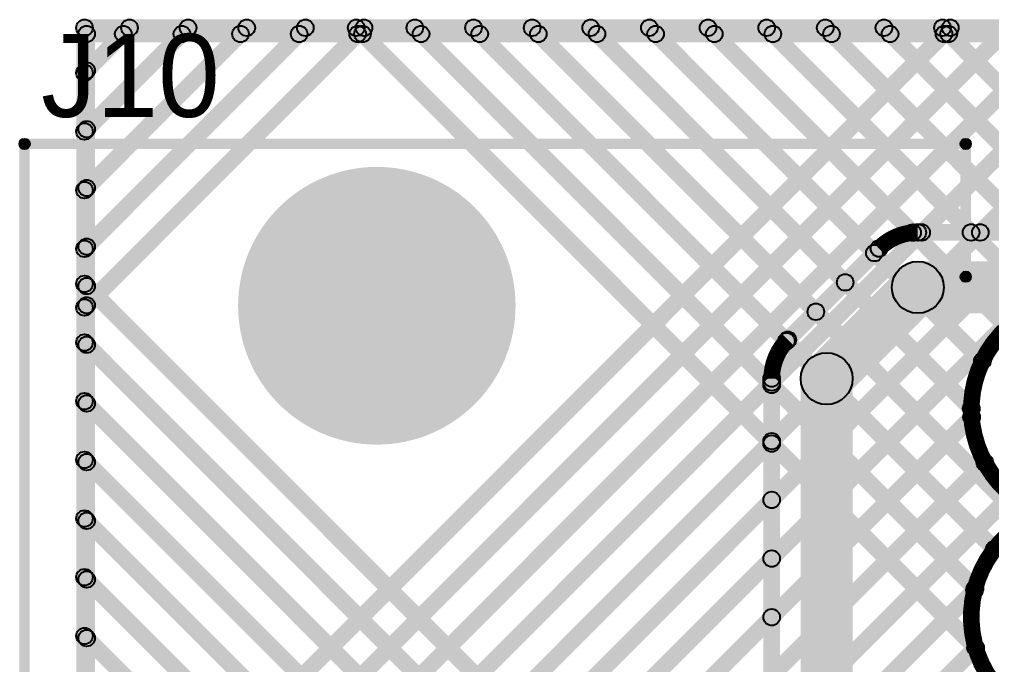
# Model space of a CAD drawing. Header units: millimetres. Extents: x 0.01 to 3.4, y 0.01 to 2.05.
# Drawn here: x 0.0066 to 0.4756, y 1.6611 to 1.972 of the extents above; entities that cross this region are included whole.
import ezdxf

# ---------------------------------------------------------------- set-up
doc = ezdxf.new("R2010")
doc.units = ezdxf.units.MM
doc.header["$MEASUREMENT"] = 0
for name, color, linetype in [('BottomLayer', 5, 'Continuous'), ('BottomSolder', 6, 'Continuous'), ('PadHoleLayer', 156, 'Continuous'), ('TopLayer', 1, 'Continuous'), ('TopOverlay', 2, 'Continuous'), ('TopSolder', 216, 'Continuous')]:
    doc.layers.add(name, color=color, linetype=linetype)

# ---------------------------------------------------------------- blocks, each defined once
blk = doc.blocks.new('0705510042_2')
at = {"layer": 'BottomSolder'}
h = blk.add_hatch(color=6, dxfattribs=at)
edge = h.paths.add_edge_path()
edge.add_arc((-0.578, 0.11792), 0.004, 0, 360)
at = {"layer": 'PadHoleLayer'}
h = blk.add_hatch(color=156, dxfattribs=at)
edge = h.paths.add_edge_path()
edge.add_arc((-0.578, 0.11792), 0.06693, 0, 360)
at = {"layer": 'TopOverlay'}
h = blk.add_hatch(color=2, dxfattribs=at)
edge = h.paths.add_edge_path()
edge.add_arc((-0.656, 0.402), 0.0025, 0, 360)
h = blk.add_hatch(color=2, dxfattribs=at)
edge = h.paths.add_edge_path()
edge.add_arc((-0.656, 0.402), 0.0025, 0, 360)
for points in [[(-0.592, 0.4045), (-0.592, 0.3995), (-0.656, 0.3995), (-0.656, 0.4045)], [(-0.6535, -0.052), (-0.6585, -0.052), (-0.6585, 0.402), (-0.6535, 0.402)], [(0.297, -0.0495), (0.297, -0.0545), (-0.656, -0.0545), (-0.656, -0.0495)]]:
    blk.add_hatch(color=2, dxfattribs=at).paths.add_polyline_path(points)
h = blk.add_hatch(color=2, dxfattribs=at)
edge = h.paths.add_edge_path()
edge.add_arc((-0.592, 0.402), 0.0025, 0, 360)
h = blk.add_hatch(color=2, dxfattribs=at)
edge = h.paths.add_edge_path()
edge.add_arc((-0.656, -0.052), 0.0025, 0, 360)
h = blk.add_hatch(color=2, dxfattribs=at)
edge = h.paths.add_edge_path()
edge.add_arc((-0.656, -0.052), 0.0025, 0, 360)
at = {"layer": 'TopSolder'}
h = blk.add_hatch(color=216, dxfattribs=at)
edge = h.paths.add_edge_path()
edge.add_arc((-0.578, 0.11792), 0.004, 0, 360)
at = {"layer": 'TopOverlay'}
for centre in [(-0.656, 0.402), (-0.656, 0.402), (-0.592, 0.402), (-0.656, -0.052), (-0.656, -0.052)]:
    blk.add_circle(centre, 0.0025, dxfattribs=at)

msp = doc.modelspace()

# ---------------------------------------------------------------- hatches: boundary and pattern name
at = {"layer": 'BottomLayer'}
h = msp.add_hatch(color=5, dxfattribs=at)
edge = h.paths.add_edge_path()
edge.add_arc((0.039, 1.965), 0.004, 0, 360)
h = msp.add_hatch(color=5, dxfattribs=at)
edge = h.paths.add_edge_path()
edge.add_arc((0.039, 1.965), 0.004, 0, 360)
for points in [[(0.04183, 1.91622), (0.03617, 1.92188), (0.08212, 1.96783), (0.08778, 1.96217)], [(0.04183, 1.88794), (0.03617, 1.8936), (0.1104, 1.96783), (0.11606, 1.96217)], [(0.04183, 1.85966), (0.03617, 1.86531), (0.13869, 1.96783), (0.14434, 1.96217)], [(0.04183, 1.94451), (0.03617, 1.95017), (0.05383, 1.96783), (0.05949, 1.96217)], [(0.04183, 1.83137), (0.03617, 1.83703), (0.16697, 1.96783), (0.17263, 1.96217)], [(0.04183, 1.49196), (0.03617, 1.49762), (0.50638, 1.96783), (0.51204, 1.96217)], [(0.04183, 1.46367), (0.03617, 1.46933), (0.53467, 1.96783), (0.54032, 1.96217)], [(0.04183, 1.52024), (0.03617, 1.5259), (0.4781, 1.96783), (0.48376, 1.96217)], [(0.04183, 1.54853), (0.03617, 1.55418), (0.44981, 1.96783), (0.45547, 1.96217)], [(0.039, 1.961), (0.039, 1.969), (0.56172, 1.969), (0.56172, 1.961)], [(0.16924, 1.96217), (0.1749, 1.96783), (0.47071, 1.67201), (0.46506, 1.66636)], [(0.19753, 1.96217), (0.20318, 1.96783), (0.47042, 1.70059), (0.46476, 1.69493)], [(0.22581, 1.96217), (0.23147, 1.96783), (0.47979, 1.71951), (0.47413, 1.71385)], [(0.25409, 1.96217), (0.25975, 1.96783), (0.49482, 1.73276), (0.48916, 1.72711)], [(0.28238, 1.96217), (0.28804, 1.96783), (0.46862, 1.78725), (0.46296, 1.78159)], [(0.31066, 1.96217), (0.31632, 1.96783), (0.47399, 1.81016), (0.46833, 1.8045)], [(0.33895, 1.96217), (0.3446, 1.96783), (0.4861, 1.82633), (0.48044, 1.82068)], [(0.36723, 1.96217), (0.37289, 1.96783), (0.50374, 1.83698), (0.49808, 1.83132)], [(0.39552, 1.96217), (0.40117, 1.96783), (0.52931, 1.83969), (0.52365, 1.83404)], [(0.4238, 1.96217), (0.42946, 1.96783), (0.57496, 1.82233), (0.5693, 1.81667)], [(0.45208, 1.96217), (0.45774, 1.96783), (0.60324, 1.82233), (0.59758, 1.81667)], [(0.043, 0.036), (0.035, 0.036), (0.035, 1.965), (0.043, 1.965)], [(0.04183, 1.43539), (0.03617, 1.44105), (0.55315, 1.95803), (0.55881, 1.95237)], [(0.04183, 1.40711), (0.03617, 1.41276), (0.54467, 1.92127), (0.55033, 1.91561)], [(0.04183, 1.37882), (0.03617, 1.38448), (0.54858, 1.89689), (0.55424, 1.89123)], [(0.03617, 1.84068), (0.04183, 1.84634), (0.47536, 1.4128), (0.46971, 1.40715)], [(0.03617, 1.8124), (0.04183, 1.81806), (0.46879, 1.3911), (0.46313, 1.38544)], [(0.03617, 1.78411), (0.04183, 1.78977), (0.4974, 1.3342), (0.49174, 1.32854)], [(0.04183, 1.35054), (0.03617, 1.35619), (0.46309, 1.78311), (0.46875, 1.77745)], [(0.03617, 1.75583), (0.04183, 1.76149), (0.4816, 1.32172), (0.47594, 1.31606)], [(0.04183, 1.32225), (0.03617, 1.32791), (0.4695, 1.76123), (0.47515, 1.75558)], [(0.04183, 1.29397), (0.03617, 1.29963), (0.48228, 1.74573), (0.48793, 1.74008)], [(0.03617, 1.72755), (0.04183, 1.7332), (0.47135, 1.30368), (0.46569, 1.29803)], [(0.03617, 1.69926), (0.04183, 1.70492), (0.46948, 1.27727), (0.46382, 1.27161)], [(0.04183, 1.26568), (0.03617, 1.27134), (0.46454, 1.69971), (0.47019, 1.69405)], [(0.03617, 1.67098), (0.04183, 1.67663), (0.48938, 1.22908), (0.48372, 1.22342)], [(0.04183, 1.2374), (0.03617, 1.24306), (0.46507, 1.67196), (0.47073, 1.6663)]]:
    msp.add_hatch(color=5, dxfattribs=at).paths.add_polyline_path(points)
h = msp.add_hatch(color=5, dxfattribs=at)
edge = h.paths.add_edge_path()
edge.add_arc((0.05666, 1.965), 0.004, 0, 360)
h = msp.add_hatch(color=5, dxfattribs=at)
edge = h.paths.add_edge_path()
edge.add_arc((0.08495, 1.965), 0.004, 0, 360)
h = msp.add_hatch(color=5, dxfattribs=at)
edge = h.paths.add_edge_path()
edge.add_arc((0.11323, 1.965), 0.004, 0, 360)
h = msp.add_hatch(color=5, dxfattribs=at)
edge = h.paths.add_edge_path()
edge.add_arc((0.14152, 1.965), 0.004, 0, 360)
h = msp.add_hatch(color=5, dxfattribs=at)
edge = h.paths.add_edge_path()
edge.add_arc((0.1698, 1.965), 0.004, 0, 360)
h = msp.add_hatch(color=5, dxfattribs=at)
edge = h.paths.add_edge_path()
edge.add_arc((0.17207, 1.965), 0.004, 0, 360)
h = msp.add_hatch(color=5, dxfattribs=at)
edge = h.paths.add_edge_path()
edge.add_arc((0.20035, 1.965), 0.004, 0, 360)
h = msp.add_hatch(color=5, dxfattribs=at)
edge = h.paths.add_edge_path()
edge.add_arc((0.22864, 1.965), 0.004, 0, 360)
h = msp.add_hatch(color=5, dxfattribs=at)
edge = h.paths.add_edge_path()
edge.add_arc((0.25692, 1.965), 0.004, 0, 360)
h = msp.add_hatch(color=5, dxfattribs=at)
edge = h.paths.add_edge_path()
edge.add_arc((0.28521, 1.965), 0.004, 0, 360)
h = msp.add_hatch(color=5, dxfattribs=at)
edge = h.paths.add_edge_path()
edge.add_arc((0.31349, 1.965), 0.004, 0, 360)
h = msp.add_hatch(color=5, dxfattribs=at)
edge = h.paths.add_edge_path()
edge.add_arc((0.34178, 1.965), 0.004, 0, 360)
h = msp.add_hatch(color=5, dxfattribs=at)
edge = h.paths.add_edge_path()
edge.add_arc((0.37006, 1.965), 0.004, 0, 360)
h = msp.add_hatch(color=5, dxfattribs=at)
edge = h.paths.add_edge_path()
edge.add_arc((0.39834, 1.965), 0.004, 0, 360)
h = msp.add_hatch(color=5, dxfattribs=at)
edge = h.paths.add_edge_path()
edge.add_arc((0.42663, 1.965), 0.004, 0, 360)
h = msp.add_hatch(color=5, dxfattribs=at)
edge = h.paths.add_edge_path()
edge.add_arc((0.45264, 1.965), 0.004, 0, 360)
h = msp.add_hatch(color=5, dxfattribs=at)
edge = h.paths.add_edge_path()
edge.add_arc((0.45491, 1.965), 0.004, 0, 360)
h = msp.add_hatch(color=5, dxfattribs=at)
edge = h.paths.add_edge_path()
edge.add_arc((0.039, 1.94734), 0.004, 0, 360)
h = msp.add_hatch(color=5, dxfattribs=at)
edge = h.paths.add_edge_path()
edge.add_arc((0.039, 1.91905), 0.004, 0, 360)
h = msp.add_hatch(color=5, dxfattribs=at)
edge = h.paths.add_edge_path()
edge.add_arc((0.039, 1.89077), 0.004, 0, 360)
h = msp.add_hatch(color=5, dxfattribs=at)
edge = h.paths.add_edge_path()
edge.add_arc((0.039, 1.86248), 0.004, 0, 360)
h = msp.add_hatch(color=5, dxfattribs=at)
edge = h.paths.add_edge_path()
edge.add_arc((0.039, 1.84351), 0.004, 0, 360)
h = msp.add_hatch(color=5, dxfattribs=at)
edge = h.paths.add_edge_path()
edge.add_arc((0.039, 1.8342), 0.004, 0, 360)
h = msp.add_hatch(color=5, dxfattribs=at)
edge = h.paths.add_edge_path()
edge.add_arc((0.039, 1.81523), 0.004, 0, 360)
h = msp.add_hatch(color=5, dxfattribs=at)
edge = h.paths.add_edge_path()
edge.add_arc((0.47116, 1.80733), 0.004, 0, 360)
h = msp.add_hatch(color=5, dxfattribs=at)
edge = h.paths.add_edge_path()
edge.add_arc((0.039, 1.78694), 0.004, 0, 360)
h = msp.add_hatch(color=5, dxfattribs=at)
edge = h.paths.add_edge_path()
edge.add_arc((0.46579, 1.78442), 0.004, 0, 360)
h = msp.add_hatch(color=5, dxfattribs=at)
edge = h.paths.add_edge_path()
edge.add_arc((0.46592, 1.78028), 0.004, 0, 360)
h = msp.add_hatch(color=5, dxfattribs=at)
edge = h.paths.add_edge_path()
edge.add_arc((0.039, 1.75866), 0.004, 0, 360)
h = msp.add_hatch(color=5, dxfattribs=at)
edge = h.paths.add_edge_path()
edge.add_arc((0.47232, 1.75841), 0.004, 0, 360)
h = msp.add_hatch(color=5, dxfattribs=at)
edge = h.paths.add_edge_path()
edge.add_arc((0.039, 1.73037), 0.004, 0, 360)
h = msp.add_hatch(color=5, dxfattribs=at)
edge = h.paths.add_edge_path()
edge.add_arc((0.47696, 1.71668), 0.004, 0, 360)
h = msp.add_hatch(color=5, dxfattribs=at)
edge = h.paths.add_edge_path()
edge.add_arc((0.039, 1.70209), 0.004, 0, 360)
h = msp.add_hatch(color=5, dxfattribs=at)
edge = h.paths.add_edge_path()
edge.add_arc((0.46736, 1.69688), 0.004, 0, 360)
h = msp.add_hatch(color=5, dxfattribs=at)
edge = h.paths.add_edge_path()
edge.add_arc((0.46759, 1.69776), 0.004, 0, 360)
h = msp.add_hatch(color=5, dxfattribs=at)
edge = h.paths.add_edge_path()
edge.add_arc((0.039, 1.67381), 0.004, 0, 360)
h = msp.add_hatch(color=5, dxfattribs=at)
edge = h.paths.add_edge_path()
edge.add_arc((0.46788, 1.66919), 0.004, 0, 360)
h = msp.add_hatch(color=5, dxfattribs=at)
edge = h.paths.add_edge_path()
edge.add_arc((0.4679, 1.66913), 0.004, 0, 360)
at = {"layer": 'TopLayer'}
h = msp.add_hatch(color=1, dxfattribs=at)
edge = h.paths.add_edge_path()
edge.add_arc((0.03798, 1.968), 0.004, 0, 360)
h = msp.add_hatch(color=1, dxfattribs=at)
edge = h.paths.add_edge_path()
edge.add_arc((0.03798, 1.968), 0.004, 0, 360)
for points in [[(0.04081, 1.88692), (0.03515, 1.89258), (0.1134, 1.97083), (0.11906, 1.96517)], [(0.04081, 1.83035), (0.03515, 1.83601), (0.16997, 1.97083), (0.17563, 1.96517)], [(0.04081, 1.85864), (0.03515, 1.86429), (0.14169, 1.97083), (0.14734, 1.96517)], [(0.04081, 1.91521), (0.03515, 1.92086), (0.08512, 1.97083), (0.09078, 1.96517)], [(0.04081, 1.94349), (0.03515, 1.94915), (0.05683, 1.97083), (0.06249, 1.96517)], [(0.04081, 1.54751), (0.03515, 1.55317), (0.45282, 1.97083), (0.45847, 1.96517)], [(0.04081, 1.51923), (0.03515, 1.52488), (0.4811, 1.97083), (0.48676, 1.96517)], [(0.04081, 1.49094), (0.03515, 1.4966), (0.50938, 1.97083), (0.51504, 1.96517)], [(0.03798, 1.964), (0.03798, 1.972), (0.56388, 1.972), (0.56388, 1.964)], [(0.16624, 1.96517), (0.1719, 1.97083), (0.37233, 1.7704), (0.36667, 1.76474)], [(0.19453, 1.96517), (0.20018, 1.97083), (0.37233, 1.79868), (0.36667, 1.79303)], [(0.22281, 1.96517), (0.22847, 1.97083), (0.37948, 1.81981), (0.37383, 1.81415)], [(0.25109, 1.96517), (0.25675, 1.97083), (0.39362, 1.83396), (0.38796, 1.82831)], [(0.27938, 1.96517), (0.28504, 1.97083), (0.40776, 1.84811), (0.4021, 1.84245)], [(0.30766, 1.96517), (0.31332, 1.97083), (0.4219, 1.86225), (0.41624, 1.85659)], [(0.33595, 1.96517), (0.3416, 1.97083), (0.44035, 1.87208), (0.43469, 1.86643)], [(0.36423, 1.96517), (0.36989, 1.97083), (0.46852, 1.8722), (0.46286, 1.86654)], [(0.39252, 1.96517), (0.39817, 1.97083), (0.4968, 1.8722), (0.49115, 1.86654)], [(0.4208, 1.96517), (0.42646, 1.97083), (0.52509, 1.8722), (0.51943, 1.86654)], [(0.44469, 1.86654), (0.43904, 1.8722), (0.53767, 1.97083), (0.54332, 1.96517)], [(0.44908, 1.96517), (0.45474, 1.97083), (0.55337, 1.8722), (0.54771, 1.86654)], [(0.04198, 0.036), (0.03398, 0.036), (0.03398, 1.968), (0.04198, 1.968)], [(0.47298, 1.86654), (0.46732, 1.8722), (0.55315, 1.95803), (0.55881, 1.95237)], [(0.44, 1.86537), (0.44, 1.87337), (0.56435, 1.87337), (0.56435, 1.86537)], [(0.38012, 1.81481), (0.37447, 1.82047), (0.4184, 1.8644), (0.42406, 1.85875)], [(0.44, 1.83037), (0.44, 1.85537), (0.57313, 1.85537), (0.57313, 1.83037)], [(0.40484, 1.79003), (0.38716, 1.80771), (0.43116, 1.85171), (0.44884, 1.83403)], [(0.03515, 1.8417), (0.04081, 1.84736), (0.37233, 1.51584), (0.36667, 1.51018)], [(0.03515, 1.81342), (0.04081, 1.81907), (0.37233, 1.48756), (0.36667, 1.4819)], [(0.04081, 1.46266), (0.03515, 1.46831), (0.36667, 1.79983), (0.37233, 1.79418)], [(0.3735, 1.325), (0.3655, 1.325), (0.3655, 1.79887), (0.3735, 1.79887)], [(0.4085, 1.325), (0.3835, 1.325), (0.3835, 1.79887), (0.4085, 1.79887)], [(0.03515, 1.78513), (0.04081, 1.79079), (0.37233, 1.45927), (0.36667, 1.45361)], [(0.04081, 1.43437), (0.03515, 1.44003), (0.36667, 1.77155), (0.37233, 1.76589)], [(0.03515, 1.75685), (0.04081, 1.7625), (0.37233, 1.43099), (0.36667, 1.42533)], [(0.04081, 1.40609), (0.03515, 1.41175), (0.36667, 1.74326), (0.37233, 1.73761)], [(0.03515, 1.72856), (0.04081, 1.73422), (0.37233, 1.4027), (0.36667, 1.39705)], [(0.04081, 1.3778), (0.03515, 1.38346), (0.36667, 1.71498), (0.37233, 1.70932)], [(0.03515, 1.70028), (0.04081, 1.70594), (0.37233, 1.37442), (0.36667, 1.36876)], [(0.04081, 1.34952), (0.03515, 1.35518), (0.36667, 1.68669), (0.37233, 1.68104)], [(0.03515, 1.67199), (0.04081, 1.67765), (0.37233, 1.34613), (0.36667, 1.34048)]]:
    msp.add_hatch(color=1, dxfattribs=at).paths.add_polyline_path(points)
h = msp.add_hatch(color=1, dxfattribs=at)
edge = h.paths.add_edge_path()
edge.add_arc((0.05966, 1.968), 0.004, 0, 360)
h = msp.add_hatch(color=1, dxfattribs=at)
edge = h.paths.add_edge_path()
edge.add_arc((0.08795, 1.968), 0.004, 0, 360)
h = msp.add_hatch(color=1, dxfattribs=at)
edge = h.paths.add_edge_path()
edge.add_arc((0.11623, 1.968), 0.004, 0, 360)
h = msp.add_hatch(color=1, dxfattribs=at)
edge = h.paths.add_edge_path()
edge.add_arc((0.14452, 1.968), 0.004, 0, 360)
h = msp.add_hatch(color=1, dxfattribs=at)
edge = h.paths.add_edge_path()
edge.add_arc((0.16907, 1.968), 0.004, 0, 360)
h = msp.add_hatch(color=1, dxfattribs=at)
edge = h.paths.add_edge_path()
edge.add_arc((0.1728, 1.968), 0.004, 0, 360)
h = msp.add_hatch(color=1, dxfattribs=at)
edge = h.paths.add_edge_path()
edge.add_arc((0.19735, 1.968), 0.004, 0, 360)
h = msp.add_hatch(color=1, dxfattribs=at)
edge = h.paths.add_edge_path()
edge.add_arc((0.22564, 1.968), 0.004, 0, 360)
h = msp.add_hatch(color=1, dxfattribs=at)
edge = h.paths.add_edge_path()
edge.add_arc((0.25392, 1.968), 0.004, 0, 360)
h = msp.add_hatch(color=1, dxfattribs=at)
edge = h.paths.add_edge_path()
edge.add_arc((0.28221, 1.968), 0.004, 0, 360)
h = msp.add_hatch(color=1, dxfattribs=at)
edge = h.paths.add_edge_path()
edge.add_arc((0.31049, 1.968), 0.004, 0, 360)
h = msp.add_hatch(color=1, dxfattribs=at)
edge = h.paths.add_edge_path()
edge.add_arc((0.33878, 1.968), 0.004, 0, 360)
h = msp.add_hatch(color=1, dxfattribs=at)
edge = h.paths.add_edge_path()
edge.add_arc((0.36706, 1.968), 0.004, 0, 360)
h = msp.add_hatch(color=1, dxfattribs=at)
edge = h.paths.add_edge_path()
edge.add_arc((0.39534, 1.968), 0.004, 0, 360)
h = msp.add_hatch(color=1, dxfattribs=at)
edge = h.paths.add_edge_path()
edge.add_arc((0.42363, 1.968), 0.004, 0, 360)
h = msp.add_hatch(color=1, dxfattribs=at)
edge = h.paths.add_edge_path()
edge.add_arc((0.45191, 1.968), 0.004, 0, 360)
h = msp.add_hatch(color=1, dxfattribs=at)
edge = h.paths.add_edge_path()
edge.add_arc((0.45564, 1.968), 0.004, 0, 360)
h = msp.add_hatch(color=1, dxfattribs=at)
edge = h.paths.add_edge_path()
edge.add_arc((0.03798, 1.94632), 0.004, 0, 360)
h = msp.add_hatch(color=1, dxfattribs=at)
edge = h.paths.add_edge_path()
edge.add_arc((0.03798, 1.91803), 0.004, 0, 360)
h = msp.add_hatch(color=1, dxfattribs=at)
edge = h.paths.add_edge_path()
edge.add_arc((0.03798, 1.88975), 0.004, 0, 360)
h = msp.add_hatch(color=1, dxfattribs=at)
edge = h.paths.add_edge_path()
edge.add_arc((0.43752, 1.86925), 0.004, 0, 360)
h = msp.add_hatch(color=1, dxfattribs=at)
edge = h.paths.add_edge_path()
edge.add_arc((0.44, 1.86937), 0.004, 0, 360)
h = msp.add_hatch(color=1, dxfattribs=at)
edge = h.paths.add_edge_path()
edge.add_arc((0.44, 1.86937), 0.004, 0, 360)
h = msp.add_hatch(color=1, dxfattribs=at)
edge = h.paths.add_edge_path()
edge.add_arc((0.44, 1.86937), 0.004, 0, 360)
h = msp.add_hatch(color=1, dxfattribs=at)
edge = h.paths.add_edge_path()
edge.add_arc((0.44187, 1.86937), 0.004, 0, 360)
h = msp.add_hatch(color=1, dxfattribs=at)
edge = h.paths.add_edge_path()
edge.add_arc((0.46569, 1.86937), 0.004, 0, 360)
h = msp.add_hatch(color=1, dxfattribs=at)
edge = h.paths.add_edge_path()
edge.add_arc((0.47015, 1.86937), 0.004, 0, 360)
h = msp.add_hatch(color=1, dxfattribs=at)
edge = h.paths.add_edge_path()
edge.add_arc((0.03798, 1.86147), 0.004, 0, 360)
h = msp.add_hatch(color=1, dxfattribs=at)
edge = h.paths.add_edge_path()
edge.add_arc((0.41907, 1.85942), 0.004, 0, 360)
h = msp.add_hatch(color=1, dxfattribs=at)
edge = h.paths.add_edge_path()
edge.add_arc((0.42123, 1.86157), 0.004, 0, 360)
h = msp.add_hatch(color=1, dxfattribs=at)
edge = h.paths.add_edge_path()
edge.add_arc((0.42123, 1.86157), 0.004, 0, 360)
h = msp.add_hatch(color=1, dxfattribs=at)
edge = h.paths.add_edge_path()
edge.add_arc((0.42126, 1.86161), 0.004, 0, 360)
h = msp.add_hatch(color=1, dxfattribs=at)
edge = h.paths.add_edge_path()
edge.add_arc((0.44, 1.84287), 0.0125, 0, 360)
h = msp.add_hatch(color=1, dxfattribs=at)
edge = h.paths.add_edge_path()
edge.add_arc((0.44, 1.84287), 0.0125, 0, 360)
h = msp.add_hatch(color=1, dxfattribs=at)
edge = h.paths.add_edge_path()
edge.add_arc((0.03798, 1.84453), 0.004, 0, 360)
h = msp.add_hatch(color=1, dxfattribs=at)
edge = h.paths.add_edge_path()
edge.add_arc((0.40493, 1.84528), 0.004, 0, 360)
h = msp.add_hatch(color=1, dxfattribs=at)
edge = h.paths.add_edge_path()
edge.add_arc((0.03798, 1.83318), 0.004, 0, 360)
h = msp.add_hatch(color=1, dxfattribs=at)
edge = h.paths.add_edge_path()
edge.add_arc((0.39079, 1.83113), 0.004, 0, 360)
h = msp.add_hatch(color=1, dxfattribs=at)
edge = h.paths.add_edge_path()
edge.add_arc((0.03798, 1.81624), 0.004, 0, 360)
h = msp.add_hatch(color=1, dxfattribs=at)
edge = h.paths.add_edge_path()
edge.add_arc((0.37666, 1.81698), 0.004, 0, 360)
h = msp.add_hatch(color=1, dxfattribs=at)
edge = h.paths.add_edge_path()
edge.add_arc((0.37726, 1.81761), 0.004, 0, 360)
h = msp.add_hatch(color=1, dxfattribs=at)
edge = h.paths.add_edge_path()
edge.add_arc((0.3773, 1.81764), 0.004, 0, 360)
h = msp.add_hatch(color=1, dxfattribs=at)
edge = h.paths.add_edge_path()
edge.add_arc((0.3773, 1.81764), 0.004, 0, 360)
h = msp.add_hatch(color=1, dxfattribs=at)
edge = h.paths.add_edge_path()
edge.add_arc((0.396, 1.79887), 0.0125, 0, 360)
h = msp.add_hatch(color=1, dxfattribs=at)
edge = h.paths.add_edge_path()
edge.add_arc((0.396, 1.79887), 0.0125, 0, 360)
h = msp.add_hatch(color=1, dxfattribs=at)
edge = h.paths.add_edge_path()
edge.add_arc((0.3695, 1.79887), 0.004, 0, 360)
h = msp.add_hatch(color=1, dxfattribs=at)
edge = h.paths.add_edge_path()
edge.add_arc((0.3695, 1.79887), 0.004, 0, 360)
h = msp.add_hatch(color=1, dxfattribs=at)
edge = h.paths.add_edge_path()
edge.add_arc((0.3695, 1.79887), 0.004, 0, 360)
h = msp.add_hatch(color=1, dxfattribs=at)
edge = h.paths.add_edge_path()
edge.add_arc((0.3695, 1.797), 0.004, 0, 360)
h = msp.add_hatch(color=1, dxfattribs=at)
edge = h.paths.add_edge_path()
edge.add_arc((0.3695, 1.79585), 0.004, 0, 360)
h = msp.add_hatch(color=1, dxfattribs=at)
edge = h.paths.add_edge_path()
edge.add_arc((0.03798, 1.78796), 0.004, 0, 360)
h = msp.add_hatch(color=1, dxfattribs=at)
edge = h.paths.add_edge_path()
edge.add_arc((0.3695, 1.76872), 0.004, 0, 360)
h = msp.add_hatch(color=1, dxfattribs=at)
edge = h.paths.add_edge_path()
edge.add_arc((0.3695, 1.76757), 0.004, 0, 360)
h = msp.add_hatch(color=1, dxfattribs=at)
edge = h.paths.add_edge_path()
edge.add_arc((0.03798, 1.75968), 0.004, 0, 360)
h = msp.add_hatch(color=1, dxfattribs=at)
edge = h.paths.add_edge_path()
edge.add_arc((0.3695, 1.74043), 0.004, 0, 360)
h = msp.add_hatch(color=1, dxfattribs=at)
edge = h.paths.add_edge_path()
edge.add_arc((0.03798, 1.73139), 0.004, 0, 360)
h = msp.add_hatch(color=1, dxfattribs=at)
edge = h.paths.add_edge_path()
edge.add_arc((0.3695, 1.71215), 0.004, 0, 360)
h = msp.add_hatch(color=1, dxfattribs=at)
edge = h.paths.add_edge_path()
edge.add_arc((0.03798, 1.70311), 0.004, 0, 360)
h = msp.add_hatch(color=1, dxfattribs=at)
edge = h.paths.add_edge_path()
edge.add_arc((0.3695, 1.68387), 0.004, 0, 360)
h = msp.add_hatch(color=1, dxfattribs=at)
edge = h.paths.add_edge_path()
edge.add_arc((0.03798, 1.67482), 0.004, 0, 360)

# ---------------------------------------------------------------- linework, layer by layer
at = {"layer": 'BottomLayer', "const_width": 0.008}
for points in [[(0.50049, 1.734, -1.27804), (0.55901, 1.8195)], [(0.50049, 1.634, -0.69411), (0.50049, 1.734)]]:
    msp.add_lwpolyline(points, format="xyb", dxfattribs=at)
at = {"layer": 'BottomLayer'}
for centre in [(0.039, 1.965), (0.039, 1.965), (0.05666, 1.965), (0.08495, 1.965), (0.11323, 1.965), (0.14152, 1.965), (0.1698, 1.965), (0.17207, 1.965), (0.20035, 1.965), (0.22864, 1.965), (0.25692, 1.965), (0.28521, 1.965), (0.31349, 1.965), (0.34178, 1.965), (0.37006, 1.965), (0.39834, 1.965), (0.42663, 1.965), (0.45264, 1.965), (0.45491, 1.965), (0.039, 1.94734), (0.039, 1.91905), (0.039, 1.89077), (0.039, 1.86248), (0.039, 1.84351), (0.039, 1.8342), (0.039, 1.81523), (0.47116, 1.80733), (0.039, 1.78694), (0.46579, 1.78442), (0.46592, 1.78028), (0.039, 1.75866), (0.47232, 1.75841), (0.039, 1.73037), (0.47696, 1.71668), (0.039, 1.70209), (0.46736, 1.69688), (0.46759, 1.69776), (0.039, 1.67381), (0.46788, 1.66919), (0.4679, 1.66913)]:
    msp.add_circle(centre, 0.004, dxfattribs=at)
at = {"layer": 'TopLayer', "const_width": 0.008}
for points in [[(0.42123, 1.86157, -0.199375), (0.44, 1.86937)], [(0.42126, 1.86161, -0.198912), (0.44, 1.86937)], [(0.3695, 1.79887, -0.199375), (0.3773, 1.81764)], [(0.3695, 1.79887, -0.198912), (0.37726, 1.81761)]]:
    msp.add_lwpolyline(points, format="xyb", dxfattribs=at)
at = {"layer": 'TopLayer'}
for centre, radius in [((0.03798, 1.968), 0.004), ((0.03798, 1.968), 0.004), ((0.05966, 1.968), 0.004), ((0.08795, 1.968), 0.004), ((0.11623, 1.968), 0.004), ((0.14452, 1.968), 0.004), ((0.16907, 1.968), 0.004), ((0.1728, 1.968), 0.004), ((0.19735, 1.968), 0.004), ((0.22564, 1.968), 0.004), ((0.25392, 1.968), 0.004), ((0.28221, 1.968), 0.004), ((0.31049, 1.968), 0.004), ((0.33878, 1.968), 0.004), ((0.36706, 1.968), 0.004), ((0.39534, 1.968), 0.004), ((0.42363, 1.968), 0.004), ((0.45191, 1.968), 0.004), ((0.45564, 1.968), 0.004), ((0.03798, 1.94632), 0.004), ((0.03798, 1.91803), 0.004), ((0.03798, 1.88975), 0.004), ((0.43752, 1.86925), 0.004), ((0.44, 1.86937), 0.004), ((0.44, 1.86937), 0.004), ((0.44, 1.86937), 0.004), ((0.44187, 1.86937), 0.004), ((0.46569, 1.86937), 0.004), ((0.47015, 1.86937), 0.004), ((0.03798, 1.86147), 0.004), ((0.41907, 1.85942), 0.004), ((0.42123, 1.86157), 0.004), ((0.42123, 1.86157), 0.004), ((0.42126, 1.86161), 0.004), ((0.44, 1.84287), 0.0125), ((0.44, 1.84287), 0.0125), ((0.03798, 1.84453), 0.004), ((0.40493, 1.84528), 0.004), ((0.03798, 1.83318), 0.004), ((0.39079, 1.83113), 0.004), ((0.03798, 1.81624), 0.004), ((0.37666, 1.81698), 0.004), ((0.37726, 1.81761), 0.004), ((0.3773, 1.81764), 0.004), ((0.3773, 1.81764), 0.004), ((0.396, 1.79887), 0.0125), ((0.396, 1.79887), 0.0125), ((0.3695, 1.79887), 0.004), ((0.3695, 1.79887), 0.004), ((0.3695, 1.79887), 0.004), ((0.3695, 1.797), 0.004), ((0.3695, 1.79585), 0.004), ((0.03798, 1.78796), 0.004), ((0.3695, 1.76872), 0.004), ((0.3695, 1.76757), 0.004), ((0.03798, 1.75968), 0.004), ((0.3695, 1.74043), 0.004), ((0.03798, 1.73139), 0.004), ((0.3695, 1.71215), 0.004), ((0.03798, 1.70311), 0.004), ((0.3695, 1.68387), 0.004), ((0.03798, 1.67482), 0.004)]:
    msp.add_circle(centre, radius, dxfattribs=at)

# ---------------------------------------------------------------- block references
at = {"rotation": 270}
msp.add_blockref('0705510042_2', (0.06108, 1.256), dxfattribs=at)

# ---------------------------------------------------------------- texts
at = {"layer": 'TopOverlay'}
msp.add_text('J10', height=0.04, dxfattribs=at).set_placement((0.01702, 1.92501))

doc.saveas('drawing.dxf')
